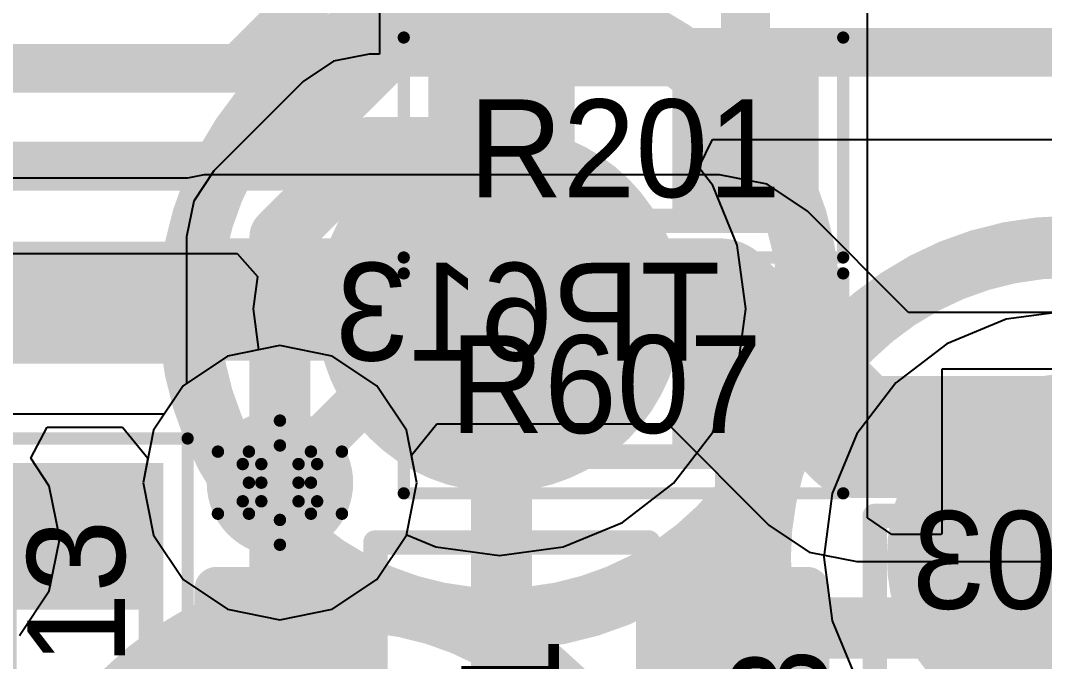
# Model space of a CAD drawing. Header units: millimetres. Extents: x 5 to 399, y 5 to 287.
# Drawn here: x 222.381 to 226.576, y 128.283 to 130.906 of the extents above; entities that cross this region are included whole.
import ezdxf

# ---------------------------------------------------------------- set-up
doc = ezdxf.new("R2010")
doc.units = ezdxf.units.MM
for name, color, linetype in [('BottomLayer', 5, 'Continuous'), ('BottomOverlay', 54, 'Continuous'), ('BottomPaste', 16, 'Continuous'), ('BottomSolder', 6, 'Continuous'), ('DrillDrawing', 1, 'Continuous'), ('DrillGuide', 244, 'Continuous'), ('Mechanical13', 56, 'Continuous'), ('MidLayer1', 16, 'Continuous'), ('MidLayer2', 76, 'Continuous'), ('MultiLayer', 9, 'Continuous'), ('TopLayer', 1, 'Continuous'), ('TopOverlay', 2, 'Continuous'), ('TopPaste', 8, 'Continuous'), ('TopSolder', 216, 'Continuous'), ('ViaHoleLayer', 16, 'Continuous')]:
    doc.layers.add(name, color=color, linetype=linetype)

# ---------------------------------------------------------------- blocks, each defined once
blk = doc.blocks.new('TP1_5MM_B_11')
at = {"layer": 'BottomLayer', "const_width": 0.75}
blk.add_lwpolyline([(-0.375, 0, 1), (0.375, 0, 1)], format="xyb", close=True, dxfattribs=at)
at = {"layer": 'BottomOverlay'}
for points, const_width in [([(1.27, 0, 1), (-1.27, 0, 1)], 0.254), ([(-1.3335, 0, 1), (-1.2065, 0, 1)], 0.127), ([(1.2065, 0, 1), (1.3335, 0, 1)], 0.127)]:
    blk.add_lwpolyline(points, format="xyb", close=True, dxfattribs=dict(at, const_width=const_width))
at = {"layer": 'BottomPaste', "const_width": 0.75}
blk.add_lwpolyline([(-0.375, 0, 1), (0.375, 0, 1)], format="xyb", close=True, dxfattribs=at)
at = {"layer": 'BottomSolder', "const_width": 0.75}
blk.add_lwpolyline([(-0.375, 0, 1), (0.375, 0, 1)], format="xyb", close=True, dxfattribs=at)
blk = doc.blocks.new('TP1_5MM_B_36')
at = {"layer": 'BottomLayer', "const_width": 0.75}
blk.add_lwpolyline([(-0.375, 0, 1), (0.375, 0, 1)], format="xyb", close=True, dxfattribs=at)
at = {"layer": 'BottomOverlay'}
for points, const_width in [([(1.27, 0, 1), (-1.27, 0, 1)], 0.254), ([(-1.3335, 0, 1), (-1.2065, 0, 1)], 0.127), ([(1.2065, 0, 1), (1.3335, 0, 1)], 0.127)]:
    blk.add_lwpolyline(points, format="xyb", close=True, dxfattribs=dict(at, const_width=const_width))
at = {"layer": 'BottomPaste', "const_width": 0.75}
blk.add_lwpolyline([(-0.375, 0, 1), (0.375, 0, 1)], format="xyb", close=True, dxfattribs=at)
at = {"layer": 'BottomSolder', "const_width": 0.75}
blk.add_lwpolyline([(-0.375, 0, 1), (0.375, 0, 1)], format="xyb", close=True, dxfattribs=at)
blk = doc.blocks.new('SC70_6P_70')
at = {"layer": 'TopLayer', "const_width": 0.04}
for points in [[(-0.83, 1.21, 1), (-0.79, 1.21, 1)], [(-0.51, 1.21, 1), (-0.47, 1.21, 1)], [(-0.18, 1.21, 1), (-0.14, 1.21, 1)], [(0.14, 1.21, 1), (0.18, 1.21, 1)], [(0.47, 1.21, 1), (0.51, 1.21, 1)], [(0.79, 1.21, 1), (0.83, 1.21, 1)], [(-0.83, 0.69, 1), (-0.79, 0.69, 1)], [(-0.51, 0.69, 1), (-0.47, 0.69, 1)], [(-0.18, 0.69, 1), (-0.14, 0.69, 1)], [(0.14, 0.69, 1), (0.18, 0.69, 1)], [(0.47, 0.69, 1), (0.51, 0.69, 1)], [(0.79, 0.69, 1), (0.83, 0.69, 1)], [(-0.83, -0.69, 1), (-0.79, -0.69, 1)], [(-0.51, -0.69, 1), (-0.47, -0.69, 1)], [(-0.18, -0.69, 1), (-0.14, -0.69, 1)], [(0.14, -0.69, 1), (0.18, -0.69, 1)], [(0.47, -0.69, 1), (0.51, -0.69, 1)], [(0.79, -0.69, 1), (0.83, -0.69, 1)], [(-0.83, -1.21, 1), (-0.79, -1.21, 1)], [(-0.51, -1.21, 1), (-0.47, -1.21, 1)], [(-0.18, -1.21, 1), (-0.14, -1.21, 1)], [(0.14, -1.21, 1), (0.18, -1.21, 1)], [(0.47, -1.21, 1), (0.51, -1.21, 1)], [(0.79, -1.21, 1), (0.83, -1.21, 1)]]:
    blk.add_lwpolyline(points, format="xyb", close=True, dxfattribs=at)
at = {"layer": 'TopLayer'}
for points in [[(-0.81, 0.65), (-0.49, 0.65), (-0.81, 1.25), (-0.49, 1.25)], [(-0.16, 0.65), (0.16, 0.65), (-0.16, 1.25), (0.16, 1.25)], [(0.49, 0.65), (0.81, 0.65), (0.49, 1.25), (0.81, 1.25)], [(-0.85, 0.69), (-0.45, 0.69), (-0.85, 1.21), (-0.45, 1.21)], [(-0.2, 0.69), (0.2, 0.69), (-0.2, 1.21), (0.2, 1.21)], [(0.45, 0.69), (0.85, 0.69), (0.45, 1.21), (0.85, 1.21)], [(-0.81, -1.25), (-0.49, -1.25), (-0.81, -0.65), (-0.49, -0.65)], [(-0.16, -1.25), (0.16, -1.25), (-0.16, -0.65), (0.16, -0.65)], [(0.49, -1.25), (0.81, -1.25), (0.49, -0.65), (0.81, -0.65)], [(-0.85, -1.21), (-0.45, -1.21), (-0.85, -0.69), (-0.45, -0.69)], [(-0.2, -1.21), (0.2, -1.21), (-0.2, -0.69), (0.2, -0.69)], [(0.45, -1.21), (0.85, -1.21), (0.45, -0.69), (0.85, -0.69)]]:
    blk.add_solid(points, dxfattribs=at)
at = {"layer": 'TopOverlay', "const_width": 0.1}
for points in [[(-0.9998, 0.5588), (-0.9998, -0.5588)], [(-0.9998, 0.5588), (1.0002, 0.5588)], [(1.0002, 0.5588), (1.0002, -0.5588)], [(-0.9998, -0.5588), (1.0002, -0.5588)]]:
    blk.add_lwpolyline(points, dxfattribs=at)
at = {"layer": 'TopOverlay', "const_width": 0.05}
for points in [[(-1.0248, 0.5588, 1), (-0.9748, 0.5588, 1)], [(-1.0248, 0.5588, 1), (-0.9748, 0.5588, 1)], [(0.9752, 0.5588, 1), (1.0251, 0.5588, 1)], [(0.9752, 0.5588, 1), (1.0251, 0.5588, 1)], [(-1.0248, -0.5588, 1), (-0.9748, -0.5588, 1)], [(-1.0248, -0.5588, 1), (-0.9748, -0.5588, 1)], [(0.9752, -0.5588, 1), (1.0251, -0.5588, 1)], [(0.9752, -0.5588, 1), (1.0251, -0.5588, 1)]]:
    blk.add_lwpolyline(points, format="xyb", close=True, dxfattribs=at)
at = {"layer": 'TopPaste', "const_width": 0.04}
for points in [[(-0.83, 1.21, 1), (-0.79, 1.21, 1)], [(-0.51, 1.21, 1), (-0.47, 1.21, 1)], [(-0.18, 1.21, 1), (-0.14, 1.21, 1)], [(0.14, 1.21, 1), (0.18, 1.21, 1)], [(0.47, 1.21, 1), (0.51, 1.21, 1)], [(0.79, 1.21, 1), (0.83, 1.21, 1)], [(-0.83, 0.69, 1), (-0.79, 0.69, 1)], [(-0.51, 0.69, 1), (-0.47, 0.69, 1)], [(-0.18, 0.69, 1), (-0.14, 0.69, 1)], [(0.14, 0.69, 1), (0.18, 0.69, 1)], [(0.47, 0.69, 1), (0.51, 0.69, 1)], [(0.79, 0.69, 1), (0.83, 0.69, 1)], [(-0.83, -0.69, 1), (-0.79, -0.69, 1)], [(-0.51, -0.69, 1), (-0.47, -0.69, 1)], [(-0.18, -0.69, 1), (-0.14, -0.69, 1)], [(0.14, -0.69, 1), (0.18, -0.69, 1)], [(0.47, -0.69, 1), (0.51, -0.69, 1)], [(0.79, -0.69, 1), (0.83, -0.69, 1)], [(-0.83, -1.21, 1), (-0.79, -1.21, 1)], [(-0.51, -1.21, 1), (-0.47, -1.21, 1)], [(-0.18, -1.21, 1), (-0.14, -1.21, 1)], [(0.14, -1.21, 1), (0.18, -1.21, 1)], [(0.47, -1.21, 1), (0.51, -1.21, 1)], [(0.79, -1.21, 1), (0.83, -1.21, 1)]]:
    blk.add_lwpolyline(points, format="xyb", close=True, dxfattribs=at)
at = {"layer": 'TopPaste'}
for points in [[(-0.81, 0.65), (-0.49, 0.65), (-0.81, 1.25), (-0.49, 1.25)], [(-0.16, 0.65), (0.16, 0.65), (-0.16, 1.25), (0.16, 1.25)], [(0.49, 0.65), (0.81, 0.65), (0.49, 1.25), (0.81, 1.25)], [(-0.85, 0.69), (-0.45, 0.69), (-0.85, 1.21), (-0.45, 1.21)], [(-0.2, 0.69), (0.2, 0.69), (-0.2, 1.21), (0.2, 1.21)], [(0.45, 0.69), (0.85, 0.69), (0.45, 1.21), (0.85, 1.21)], [(-0.81, -1.25), (-0.49, -1.25), (-0.81, -0.65), (-0.49, -0.65)], [(-0.16, -1.25), (0.16, -1.25), (-0.16, -0.65), (0.16, -0.65)], [(0.49, -1.25), (0.81, -1.25), (0.49, -0.65), (0.81, -0.65)], [(-0.85, -1.21), (-0.45, -1.21), (-0.85, -0.69), (-0.45, -0.69)], [(-0.2, -1.21), (0.2, -1.21), (-0.2, -0.69), (0.2, -0.69)], [(0.45, -1.21), (0.85, -1.21), (0.45, -0.69), (0.85, -0.69)]]:
    blk.add_solid(points, dxfattribs=at)
at = {"layer": 'TopSolder', "const_width": 0.09}
for points in [[(-0.855, 1.21, 1), (-0.765, 1.21, 1)], [(-0.535, 1.21, 1), (-0.445, 1.21, 1)], [(-0.205, 1.21, 1), (-0.115, 1.21, 1)], [(0.115, 1.21, 1), (0.205, 1.21, 1)], [(0.445, 1.21, 1), (0.535, 1.21, 1)], [(0.765, 1.21, 1), (0.855, 1.21, 1)], [(-0.855, 0.69, 1), (-0.765, 0.69, 1)], [(-0.535, 0.69, 1), (-0.445, 0.69, 1)], [(-0.205, 0.69, 1), (-0.115, 0.69, 1)], [(0.115, 0.69, 1), (0.205, 0.69, 1)], [(0.445, 0.69, 1), (0.535, 0.69, 1)], [(0.765, 0.69, 1), (0.855, 0.69, 1)], [(-0.855, -0.69, 1), (-0.765, -0.69, 1)], [(-0.535, -0.69, 1), (-0.445, -0.69, 1)], [(-0.205, -0.69, 1), (-0.115, -0.69, 1)], [(0.115, -0.69, 1), (0.205, -0.69, 1)], [(0.445, -0.69, 1), (0.535, -0.69, 1)], [(0.765, -0.69, 1), (0.855, -0.69, 1)], [(-0.855, -1.21, 1), (-0.765, -1.21, 1)], [(-0.535, -1.21, 1), (-0.445, -1.21, 1)], [(-0.205, -1.21, 1), (-0.115, -1.21, 1)], [(0.115, -1.21, 1), (0.205, -1.21, 1)], [(0.445, -1.21, 1), (0.535, -1.21, 1)], [(0.765, -1.21, 1), (0.855, -1.21, 1)]]:
    blk.add_lwpolyline(points, format="xyb", close=True, dxfattribs=at)
at = {"layer": 'TopSolder'}
for points in [[(-0.81, 0.6), (-0.49, 0.6), (-0.81, 1.3), (-0.49, 1.3)], [(-0.16, 0.6), (0.16, 0.6), (-0.16, 1.3), (0.16, 1.3)], [(0.49, 0.6), (0.81, 0.6), (0.49, 1.3), (0.81, 1.3)], [(-0.9, 0.69), (-0.4, 0.69), (-0.9, 1.21), (-0.4, 1.21)], [(-0.25, 0.69), (0.25, 0.69), (-0.25, 1.21), (0.25, 1.21)], [(0.4, 0.69), (0.9, 0.69), (0.4, 1.21), (0.9, 1.21)], [(-0.81, -1.3), (-0.49, -1.3), (-0.81, -0.6), (-0.49, -0.6)], [(-0.16, -1.3), (0.16, -1.3), (-0.16, -0.6), (0.16, -0.6)], [(0.49, -1.3), (0.81, -1.3), (0.49, -0.6), (0.81, -0.6)], [(-0.9, -1.21), (-0.4, -1.21), (-0.9, -0.69), (-0.4, -0.69)], [(-0.25, -1.21), (0.25, -1.21), (-0.25, -0.69), (0.25, -0.69)], [(0.4, -1.21), (0.9, -1.21), (0.4, -0.69), (0.9, -0.69)]]:
    blk.add_solid(points, dxfattribs=at)
blk = doc.blocks.new('TP1_5MM_B_98')
at = {"layer": 'BottomLayer', "const_width": 0.75}
blk.add_lwpolyline([(-0.375, 0, 1), (0.375, 0, 1)], format="xyb", close=True, dxfattribs=at)
at = {"layer": 'BottomOverlay'}
for points, const_width in [([(1.27, 0, 1), (-1.27, 0, 1)], 0.254), ([(-1.3335, 0, 1), (-1.2065, 0, 1)], 0.127), ([(1.2065, 0, 1), (1.3335, 0, 1)], 0.127)]:
    blk.add_lwpolyline(points, format="xyb", close=True, dxfattribs=dict(at, const_width=const_width))
at = {"layer": 'BottomPaste', "const_width": 0.75}
blk.add_lwpolyline([(-0.375, 0, 1), (0.375, 0, 1)], format="xyb", close=True, dxfattribs=at)
at = {"layer": 'BottomSolder', "const_width": 0.75}
blk.add_lwpolyline([(-0.375, 0, 1), (0.375, 0, 1)], format="xyb", close=True, dxfattribs=at)
blk = doc.blocks.new('0402_R_186')
at = {"layer": 'Mechanical13', "const_width": 0.1}
for points in [[(-0.55, 0.3), (0.55, 0.3)], [(-0.55, -0.3), (-0.55, 0.3)], [(0.55, -0.3), (0.55, 0.3)], [(-0.55, -0.3), (0.55, -0.3)]]:
    blk.add_lwpolyline(points, dxfattribs=at)
at = {"layer": 'Mechanical13', "const_width": 0.05}
for points in [[(-0.575, 0.3, 1), (-0.525, 0.3, 1)], [(-0.575, 0.3, 1), (-0.525, 0.3, 1)], [(0.525, 0.3, 1), (0.575, 0.3, 1)], [(0.525, 0.3, 1), (0.575, 0.3, 1)], [(-0.575, -0.3, 1), (-0.525, -0.3, 1)], [(-0.575, -0.3, 1), (-0.525, -0.3, 1)], [(0.525, -0.3, 1), (0.575, -0.3, 1)], [(0.525, -0.3, 1), (0.575, -0.3, 1)]]:
    blk.add_lwpolyline(points, format="xyb", close=True, dxfattribs=at)
at = {"layer": 'TopLayer'}
for points in [[(-0.25, -0.3), (-0.25, 0.3), (-0.75, -0.3), (-0.75, 0.3)], [(0.75, -0.3), (0.75, 0.3), (0.25, -0.3), (0.25, 0.3)]]:
    blk.add_solid(points, dxfattribs=at)
at = {"layer": 'TopOverlay', "const_width": 0.05}
for points in [[(-0.9, 0.45), (0.9, 0.45)], [(-0.9, -0.45), (-0.9, 0.45)], [(0.9, -0.45), (0.9, 0.45)], [(-0.9, -0.45), (0.9, -0.45)]]:
    blk.add_lwpolyline(points, dxfattribs=at)
at = {"layer": 'TopOverlay', "const_width": 0.025}
for points in [[(-0.9125, 0.45, 1), (-0.8875, 0.45, 1)], [(-0.9125, 0.45, 1), (-0.8875, 0.45, 1)], [(0.8875, 0.45, 1), (0.9125, 0.45, 1)], [(0.8875, 0.45, 1), (0.9125, 0.45, 1)], [(-0.9125, -0.45, 1), (-0.8875, -0.45, 1)], [(-0.9125, -0.45, 1), (-0.8875, -0.45, 1)], [(0.8875, -0.45, 1), (0.9125, -0.45, 1)], [(0.8875, -0.45, 1), (0.9125, -0.45, 1)]]:
    blk.add_lwpolyline(points, format="xyb", close=True, dxfattribs=at)
at = {"layer": 'TopPaste'}
for points in [[(-0.25, -0.3), (-0.25, 0.3), (-0.75, -0.3), (-0.75, 0.3)], [(0.75, -0.3), (0.75, 0.3), (0.25, -0.3), (0.25, 0.3)]]:
    blk.add_solid(points, dxfattribs=at)
at = {"layer": 'TopSolder'}
for points in [[(-0.2, -0.35), (-0.2, 0.35), (-0.8, -0.35), (-0.8, 0.35)], [(0.8, -0.35), (0.8, 0.35), (0.2, -0.35), (0.2, 0.35)]]:
    blk.add_solid(points, dxfattribs=at)
blk = doc.blocks.new('0402_R_200')
at = {"layer": 'Mechanical13', "const_width": 0.1}
for points in [[(0.55, 0.3), (-0.55, 0.3)], [(-0.55, 0.3), (-0.55, -0.3)], [(0.55, 0.3), (0.55, -0.3)], [(0.55, -0.3), (-0.55, -0.3)]]:
    blk.add_lwpolyline(points, dxfattribs=at)
at = {"layer": 'Mechanical13', "const_width": 0.05}
for points in [[(-0.575, 0.3, 1), (-0.525, 0.3, 1)], [(-0.575, 0.3, 1), (-0.525, 0.3, 1)], [(0.525, 0.3, 1), (0.575, 0.3, 1)], [(0.525, 0.3, 1), (0.575, 0.3, 1)], [(-0.575, -0.3, 1), (-0.525, -0.3, 1)], [(-0.575, -0.3, 1), (-0.525, -0.3, 1)], [(0.525, -0.3, 1), (0.575, -0.3, 1)], [(0.525, -0.3, 1), (0.575, -0.3, 1)]]:
    blk.add_lwpolyline(points, format="xyb", close=True, dxfattribs=at)
at = {"layer": 'TopLayer'}
for points in [[(-0.25, -0.3), (-0.25, 0.3), (-0.75, -0.3), (-0.75, 0.3)], [(0.75, -0.3), (0.75, 0.3), (0.25, -0.3), (0.25, 0.3)]]:
    blk.add_solid(points, dxfattribs=at)
at = {"layer": 'TopOverlay', "const_width": 0.05}
for points in [[(0.9, 0.45), (-0.9, 0.45)], [(-0.9, 0.45), (-0.9, -0.45)], [(0.9, 0.45), (0.9, -0.45)], [(0.9, -0.45), (-0.9, -0.45)]]:
    blk.add_lwpolyline(points, dxfattribs=at)
at = {"layer": 'TopOverlay', "const_width": 0.025}
for points in [[(-0.9125, 0.45, 1), (-0.8875, 0.45, 1)], [(-0.9125, 0.45, 1), (-0.8875, 0.45, 1)], [(0.8875, 0.45, 1), (0.9125, 0.45, 1)], [(0.8875, 0.45, 1), (0.9125, 0.45, 1)], [(-0.9125, -0.45, 1), (-0.8875, -0.45, 1)], [(-0.9125, -0.45, 1), (-0.8875, -0.45, 1)], [(0.8875, -0.45, 1), (0.9125, -0.45, 1)], [(0.8875, -0.45, 1), (0.9125, -0.45, 1)]]:
    blk.add_lwpolyline(points, format="xyb", close=True, dxfattribs=at)
at = {"layer": 'TopPaste'}
for points in [[(-0.25, -0.3), (-0.25, 0.3), (-0.75, -0.3), (-0.75, 0.3)], [(0.75, -0.3), (0.75, 0.3), (0.25, -0.3), (0.25, 0.3)]]:
    blk.add_solid(points, dxfattribs=at)
at = {"layer": 'TopSolder'}
for points in [[(-0.2, -0.35), (-0.2, 0.35), (-0.8, -0.35), (-0.8, 0.35)], [(0.8, -0.35), (0.8, 0.35), (0.2, -0.35), (0.2, 0.35)]]:
    blk.add_solid(points, dxfattribs=at)
blk = doc.blocks.new('SOD_323_216')
at = {"layer": 'TopLayer'}
for points in [[(-0.8, -0.3), (-0.8, 0.3), (-1.4, -0.3), (-1.4, 0.3)], [(1.4, -0.3), (1.4, 0.3), (0.8, -0.3), (0.8, 0.3)]]:
    blk.add_solid(points, dxfattribs=at)
at = {"layer": 'TopOverlay'}
for points, const_width in [([(-1.05, 0.825), (-1.05, 0.475)], 0.1), ([(-1.05, 0.825), (1.05, 0.825)], 0.1), ([(1.05, 0.825), (1.05, 0.475)], 0.1), ([(-1.525, 0.475), (-1.05, 0.475)], 0.1), ([(-1.525, 0.475), (-1.525, -0.475)], 0.1), ([(1.05, 0.475), (1.525, 0.475)], 0.1), ([(1.525, 0.475), (1.525, -0.475)], 0.1), ([(-0.225, 0.375), (-0.225, -0.4)], 0.05), ([(-0.225, 0.375), (-0.05, 0.375)], 0.05), ([(0.25, 0.3), (-0.2, 0)], 0.05), ([(0.25, 0.3), (0.25, -0.3)], 0.05), ([(-0.375, 0), (0.5, 0)], 0.03), ([(-0.2, 0), (0.25, -0.3)], 0.05), ([(-1.525, -0.475), (-1.05, -0.475)], 0.1), ([(-1.05, -0.475), (-1.05, -0.825)], 0.1), ([(1.05, -0.475), (1.05, -0.825)], 0.1), ([(1.05, -0.475), (1.525, -0.475)], 0.1), ([(-1.05, -0.825), (1.05, -0.825)], 0.1)]:
    blk.add_lwpolyline(points, dxfattribs=dict(at, const_width=const_width))
for points, const_width in [([(-1.075, 0.825, 1), (-1.025, 0.825, 1)], 0.05), ([(-1.075, 0.825, 1), (-1.025, 0.825, 1)], 0.05), ([(1.025, 0.825, 1), (1.075, 0.825, 1)], 0.05), ([(1.025, 0.825, 1), (1.075, 0.825, 1)], 0.05), ([(-1.55, 0.475, 1), (-1.5, 0.475, 1)], 0.05), ([(-1.55, 0.475, 1), (-1.5, 0.475, 1)], 0.05), ([(-1.075, 0.475, 1), (-1.025, 0.475, 1)], 0.05), ([(-1.075, 0.475, 1), (-1.025, 0.475, 1)], 0.05), ([(1.025, 0.475, 1), (1.075, 0.475, 1)], 0.05), ([(1.025, 0.475, 1), (1.075, 0.475, 1)], 0.05), ([(1.5, 0.475, 1), (1.55, 0.475, 1)], 0.05), ([(1.5, 0.475, 1), (1.55, 0.475, 1)], 0.05), ([(-0.2375, 0.375, 1), (-0.2125, 0.375, 1)], 0.025), ([(-0.2375, 0.375, 1), (-0.2125, 0.375, 1)], 0.025), ([(-0.0625, 0.375, 1), (-0.0375, 0.375, 1)], 0.025), ([(0.2375, 0.3, 1), (0.2625, 0.3, 1)], 0.025), ([(0.2375, 0.3, 1), (0.2625, 0.3, 1)], 0.025), ([(-0.3825, 0, 1), (-0.3675, 0, 1)], 0.015), ([(-0.2125, 0, 1), (-0.1875, 0, 1)], 0.025), ([(-0.2125, 0, 1), (-0.1875, 0, 1)], 0.025), ([(0.4925, 0, 1), (0.5075, 0, 1)], 0.015), ([(0.2375, -0.3, 1), (0.2625, -0.3, 1)], 0.025), ([(0.2375, -0.3, 1), (0.2625, -0.3, 1)], 0.025), ([(-0.2375, -0.4, 1), (-0.2125, -0.4, 1)], 0.025), ([(-1.55, -0.475, 1), (-1.5, -0.475, 1)], 0.05), ([(-1.55, -0.475, 1), (-1.5, -0.475, 1)], 0.05), ([(-1.075, -0.475, 1), (-1.025, -0.475, 1)], 0.05), ([(-1.075, -0.475, 1), (-1.025, -0.475, 1)], 0.05), ([(1.025, -0.475, 1), (1.075, -0.475, 1)], 0.05), ([(1.025, -0.475, 1), (1.075, -0.475, 1)], 0.05), ([(1.5, -0.475, 1), (1.55, -0.475, 1)], 0.05), ([(1.5, -0.475, 1), (1.55, -0.475, 1)], 0.05), ([(-1.075, -0.825, 1), (-1.025, -0.825, 1)], 0.05), ([(-1.075, -0.825, 1), (-1.025, -0.825, 1)], 0.05), ([(1.025, -0.825, 1), (1.075, -0.825, 1)], 0.05), ([(1.025, -0.825, 1), (1.075, -0.825, 1)], 0.05)]:
    blk.add_lwpolyline(points, format="xyb", close=True, dxfattribs=dict(at, const_width=const_width))
at = {"layer": 'TopPaste'}
for points in [[(-0.8, -0.3), (-0.8, 0.3), (-1.4, -0.3), (-1.4, 0.3)], [(1.4, -0.3), (1.4, 0.3), (0.8, -0.3), (0.8, 0.3)]]:
    blk.add_solid(points, dxfattribs=at)
at = {"layer": 'TopSolder'}
for points in [[(-0.75, -0.35), (-0.75, 0.35), (-1.45, -0.35), (-1.45, 0.35)], [(1.45, -0.35), (1.45, 0.35), (0.75, -0.35), (0.75, 0.35)]]:
    blk.add_solid(points, dxfattribs=at)
blk = doc.blocks.new('0402_C_220')
at = {"layer": 'Mechanical13', "const_width": 0.1}
for points in [[(-0.55, 0.3), (0.55, 0.3)], [(-0.55, 0.3), (-0.55, -0.3)], [(0.55, 0.3), (0.55, -0.3)], [(-0.55, -0.3), (0.55, -0.3)]]:
    blk.add_lwpolyline(points, dxfattribs=at)
at = {"layer": 'Mechanical13', "const_width": 0.05}
for points in [[(-0.575, 0.3, 1), (-0.525, 0.3, 1)], [(-0.575, 0.3, 1), (-0.525, 0.3, 1)], [(0.525, 0.3, 1), (0.575, 0.3, 1)], [(0.525, 0.3, 1), (0.575, 0.3, 1)], [(-0.575, -0.3, 1), (-0.525, -0.3, 1)], [(-0.575, -0.3, 1), (-0.525, -0.3, 1)], [(0.525, -0.3, 1), (0.575, -0.3, 1)], [(0.525, -0.3, 1), (0.575, -0.3, 1)]]:
    blk.add_lwpolyline(points, format="xyb", close=True, dxfattribs=at)
at = {"layer": 'TopLayer'}
for points in [[(-0.25, -0.3), (-0.25, 0.3), (-0.75, -0.3), (-0.75, 0.3)], [(0.75, -0.3), (0.75, 0.3), (0.25, -0.3), (0.25, 0.3)]]:
    blk.add_solid(points, dxfattribs=at)
at = {"layer": 'TopOverlay', "const_width": 0.05}
for points in [[(-0.9, 0.45), (-0.9, -0.45)], [(-0.9, 0.45), (0.9, 0.45)], [(0.9, 0.45), (0.9, -0.45)], [(-0.9, -0.45), (0.9, -0.45)]]:
    blk.add_lwpolyline(points, dxfattribs=at)
at = {"layer": 'TopOverlay', "const_width": 0.025}
for points in [[(-0.9125, 0.45, 1), (-0.8875, 0.45, 1)], [(-0.9125, 0.45, 1), (-0.8875, 0.45, 1)], [(0.8875, 0.45, 1), (0.9125, 0.45, 1)], [(0.8875, 0.45, 1), (0.9125, 0.45, 1)], [(-0.9125, -0.45, 1), (-0.8875, -0.45, 1)], [(-0.9125, -0.45, 1), (-0.8875, -0.45, 1)], [(0.8875, -0.45, 1), (0.9125, -0.45, 1)], [(0.8875, -0.45, 1), (0.9125, -0.45, 1)]]:
    blk.add_lwpolyline(points, format="xyb", close=True, dxfattribs=at)
at = {"layer": 'TopPaste'}
for points in [[(-0.25, -0.3), (-0.25, 0.3), (-0.75, -0.3), (-0.75, 0.3)], [(0.75, -0.3), (0.75, 0.3), (0.25, -0.3), (0.25, 0.3)]]:
    blk.add_solid(points, dxfattribs=at)
at = {"layer": 'TopSolder'}
for points in [[(-0.2, -0.35), (-0.2, 0.35), (-0.8, -0.35), (-0.8, 0.35)], [(0.8, -0.35), (0.8, 0.35), (0.2, -0.35), (0.2, 0.35)]]:
    blk.add_solid(points, dxfattribs=at)

msp = doc.modelspace()

# ---------------------------------------------------------------- linework, layer by layer
at = {"layer": 'BottomLayer'}
for p, q in [((225.1592, 130.3052), (225.2154, 130.4191)), ((225.2154, 130.4191), (226.8782, 130.4191)), ((225.2167, 130.2303), (225.1592, 130.3052)), ((225.3175, 129.987), (225.2167, 130.2303)), ((220.836, 129.9533), (223.2682, 129.9533)), ((223.2682, 129.9533), (223.3519, 129.8579)), ((225.3518, 129.726), (225.3175, 129.987)), ((223.3519, 129.8579), (223.3346, 129.726)), ((223.3346, 129.726), (223.3567, 129.5582)), ((225.3175, 129.4649), (225.3518, 129.726)), ((226.68, 129.7186), (226.4189, 129.6843)), ((226.4189, 129.6843), (226.1757, 129.5835)), ((226.1757, 129.5835), (225.9668, 129.4232)), ((223.2294, 129.5329), (223.0475, 129.4113)), ((223.3567, 129.5582), (223.2294, 129.5329)), ((225.2167, 129.2217), (225.3175, 129.4649)), ((223.0475, 129.4113), (222.9259, 129.2294)), ((225.9668, 129.4232), (225.8065, 129.2143)), ((222.9259, 129.2294), (222.8832, 129.0148)), ((225.0564, 129.0128), (225.2167, 129.2217)), ((225.8065, 129.2143), (225.7057, 128.971)), ((222.8832, 129.0148), (222.9259, 128.8002)), ((224.8475, 128.8525), (225.0564, 129.0128)), ((225.7057, 128.971), (225.6714, 128.71)), ((224.6042, 128.7517), (224.8475, 128.8525)), ((222.9259, 128.8002), (223.0475, 128.6183)), ((223.8405, 128.6183), (223.9621, 128.8002)), ((223.9621, 128.8002), (223.9634, 128.8009)), ((223.9634, 128.8009), (224.0821, 128.7517)), ((224.0821, 128.7517), (224.3432, 128.7174)), ((224.3432, 128.7174), (224.6042, 128.7517)), ((225.6714, 128.71), (225.7057, 128.4489)), ((223.0475, 128.6183), (223.2294, 128.4967)), ((223.6586, 128.4967), (223.8405, 128.6183)), ((223.2294, 128.4967), (223.444, 128.454)), ((223.444, 128.454), (223.6586, 128.4967)), ((225.7057, 128.4489), (225.8065, 128.2057))]:
    msp.add_line(p, q, dxfattribs=at)
at = {"layer": 'BottomLayer', "const_width": 0.2}
for points in [[(223.2768, 130.7102), (223.7426, 131.176)], [(223.4425, 130.3102), (223.9083, 130.776)], [(223.9083, 130.776), (227.2944, 130.776)], [(216.3035, 130.7102), (223.2768, 130.7102)], [(216.4692, 130.3102), (223.4425, 130.3102)], [(223.444, 129.0148), (224.1552, 129.726)], [(224.1552, 129.726), (224.3432, 129.726)]]:
    msp.add_lwpolyline(points, dxfattribs=at)
at = {"layer": 'BottomLayer'}
for points, const_width in [([(223.8583, 130.776, 1), (223.9583, 130.776, 1)], 0.1), ([(223.8583, 130.776, 1), (223.9583, 130.776, 1)], 0.1), ([(223.2268, 130.7102, 1), (223.3268, 130.7102, 1)], 0.1), ([(223.2268, 130.7102, 1), (223.3268, 130.7102, 1)], 0.1), ([(223.3925, 130.3102, 1), (223.4925, 130.3102, 1)], 0.1), ([(223.3925, 130.3102, 1), (223.4925, 130.3102, 1)], 0.1), ([(224.1052, 129.726, 1), (224.2052, 129.726, 1)], 0.1), ([(224.1052, 129.726, 1), (224.2052, 129.726, 1)], 0.1), ([(224.2932, 129.726, 1), (224.3932, 129.726, 1)], 0.1), ([(223.294, 129.0148, 1), (223.594, 129.0148, 1)], 0.3), ([(223.394, 129.0148, 1), (223.494, 129.0148, 1)], 0.1)]:
    msp.add_lwpolyline(points, format="xyb", close=True, dxfattribs=dict(at, const_width=const_width))
at = {"layer": 'DrillDrawing', "const_width": 0.0508}
for points in [[(223.317, 129.1418), (223.444, 129.2688)], [(223.444, 129.2688), (223.571, 129.1418)], [(223.19, 129.1418), (223.317, 129.0148)], [(223.19, 129.1418), (223.317, 129.1418)], [(223.3678, 129.091), (223.444, 129.1672)], [(223.444, 129.1672), (223.5202, 129.091)], [(223.571, 129.1418), (223.698, 129.1418)], [(223.571, 129.0148), (223.698, 129.1418)], [(223.2916, 129.091), (223.3678, 129.0148)], [(223.2916, 129.091), (223.3678, 129.091)], [(223.5202, 129.091), (223.5964, 129.091)], [(223.5202, 129.0148), (223.5964, 129.091)], [(223.19, 128.8878), (223.317, 129.0148)], [(223.2916, 128.9386), (223.3678, 129.0148)], [(223.5202, 129.0148), (223.5964, 128.9386)], [(223.571, 129.0148), (223.698, 128.8878)], [(223.2916, 128.9386), (223.3678, 128.9386)], [(223.3678, 128.9386), (223.444, 128.8624)], [(223.444, 128.8624), (223.5202, 128.9386)], [(223.5202, 128.9386), (223.5964, 128.9386)], [(223.19, 128.8878), (223.317, 128.8878)], [(223.317, 128.8878), (223.444, 128.7608)], [(223.444, 128.7608), (223.571, 128.8878)], [(223.571, 128.8878), (223.698, 128.8878)]]:
    msp.add_lwpolyline(points, dxfattribs=at)
at = {"layer": 'DrillDrawing', "const_width": 0.0254}
for points in [[(223.4313, 129.2688, 1), (223.4567, 129.2688, 1)], [(223.4313, 129.2688, 1), (223.4567, 129.2688, 1)], [(223.1773, 129.1418, 1), (223.2027, 129.1418, 1)], [(223.1773, 129.1418, 1), (223.2027, 129.1418, 1)], [(223.3043, 129.1418, 1), (223.3297, 129.1418, 1)], [(223.3043, 129.1418, 1), (223.3297, 129.1418, 1)], [(223.4313, 129.1672, 1), (223.4567, 129.1672, 1)], [(223.4313, 129.1672, 1), (223.4567, 129.1672, 1)], [(223.5583, 129.1418, 1), (223.5837, 129.1418, 1)], [(223.5583, 129.1418, 1), (223.5837, 129.1418, 1)], [(223.6853, 129.1418, 1), (223.7107, 129.1418, 1)], [(223.6853, 129.1418, 1), (223.7107, 129.1418, 1)], [(223.2789, 129.091, 1), (223.3043, 129.091, 1)], [(223.2789, 129.091, 1), (223.3043, 129.091, 1)], [(223.3551, 129.091, 1), (223.3805, 129.091, 1)], [(223.3551, 129.091, 1), (223.3805, 129.091, 1)], [(223.5075, 129.091, 1), (223.5329, 129.091, 1)], [(223.5075, 129.091, 1), (223.5329, 129.091, 1)], [(223.5837, 129.091, 1), (223.6091, 129.091, 1)], [(223.5837, 129.091, 1), (223.6091, 129.091, 1)], [(223.3043, 129.0148, 1), (223.3297, 129.0148, 1)], [(223.3043, 129.0148, 1), (223.3297, 129.0148, 1)], [(223.3551, 129.0148, 1), (223.3805, 129.0148, 1)], [(223.3551, 129.0148, 1), (223.3805, 129.0148, 1)], [(223.5075, 129.0148, 1), (223.5329, 129.0148, 1)], [(223.5075, 129.0148, 1), (223.5329, 129.0148, 1)], [(223.5583, 129.0148, 1), (223.5837, 129.0148, 1)], [(223.5583, 129.0148, 1), (223.5837, 129.0148, 1)], [(223.2789, 128.9386, 1), (223.3043, 128.9386, 1)], [(223.2789, 128.9386, 1), (223.3043, 128.9386, 1)], [(223.3551, 128.9386, 1), (223.3805, 128.9386, 1)], [(223.3551, 128.9386, 1), (223.3805, 128.9386, 1)], [(223.5075, 128.9386, 1), (223.5329, 128.9386, 1)], [(223.5075, 128.9386, 1), (223.5329, 128.9386, 1)], [(223.5837, 128.9386, 1), (223.6091, 128.9386, 1)], [(223.5837, 128.9386, 1), (223.6091, 128.9386, 1)], [(223.1773, 128.8878, 1), (223.2027, 128.8878, 1)], [(223.1773, 128.8878, 1), (223.2027, 128.8878, 1)], [(223.3043, 128.8878, 1), (223.3297, 128.8878, 1)], [(223.3043, 128.8878, 1), (223.3297, 128.8878, 1)], [(223.5583, 128.8878, 1), (223.5837, 128.8878, 1)], [(223.5583, 128.8878, 1), (223.5837, 128.8878, 1)], [(223.6853, 128.8878, 1), (223.7107, 128.8878, 1)], [(223.6853, 128.8878, 1), (223.7107, 128.8878, 1)], [(223.4313, 128.8624, 1), (223.4567, 128.8624, 1)], [(223.4313, 128.8624, 1), (223.4567, 128.8624, 1)], [(223.4313, 128.7608, 1), (223.4567, 128.7608, 1)], [(223.4313, 128.7608, 1), (223.4567, 128.7608, 1)]]:
    msp.add_lwpolyline(points, format="xyb", close=True, dxfattribs=at)
at = {"layer": 'DrillGuide', "const_width": 0.125}
msp.add_lwpolyline([(223.3815, 129.0148, 1), (223.5065, 129.0148, 1)], format="xyb", close=True, dxfattribs=at)
at = {"layer": 'MidLayer1'}
for p, q in [((223.444, 129.5756), (223.2294, 129.5329)), ((223.6586, 129.5329), (223.444, 129.5756)), ((223.2294, 129.5329), (223.0475, 129.4113)), ((223.8405, 129.4113), (223.6586, 129.5329)), ((223.0475, 129.4113), (222.9259, 129.2294)), ((223.9621, 129.2294), (223.8405, 129.4113)), ((222.9259, 129.2294), (222.8832, 129.0148)), ((224.0048, 129.0148), (223.9621, 129.2294)), ((222.8832, 129.0148), (222.9259, 128.8002)), ((223.9621, 128.8002), (224.0048, 129.0148)), ((222.9259, 128.8002), (223.0475, 128.6183)), ((223.8405, 128.6183), (223.9621, 128.8002)), ((223.0475, 128.6183), (223.2294, 128.4967)), ((223.6586, 128.4967), (223.8405, 128.6183)), ((223.2294, 128.4967), (223.444, 128.454)), ((223.444, 128.454), (223.6586, 128.4967))]:
    msp.add_line(p, q, dxfattribs=at)
at = {"layer": 'MidLayer1', "const_width": 0.3}
msp.add_lwpolyline([(223.294, 129.0148, 1), (223.594, 129.0148, 1)], format="xyb", close=True, dxfattribs=at)
at = {"layer": 'MidLayer2'}
for p, q in [((223.066, 130.2612), (215.6037, 130.2612)), ((223.1333, 130.2746), (223.066, 130.2612)), ((225.2442, 130.2746), (223.1333, 130.2746)), ((225.4393, 130.2358), (225.2442, 130.2746)), ((225.6047, 130.1253), (225.4393, 130.2358)), ((226.0186, 129.7114), (225.6047, 130.1253)), ((227.1067, 129.7114), (226.0186, 129.7114)), ((222.423, 129.1146), (222.4909, 129.2416)), ((222.4909, 129.2416), (222.7989, 129.2416)), ((222.7989, 129.2416), (222.9031, 129.1146)), ((223.9823, 129.128), (224.0861, 129.255)), ((224.0861, 129.255), (225.033, 129.255)), ((225.033, 129.255), (225.4469, 128.8411)), ((222.4991, 129.0008), (222.423, 129.1146)), ((222.9031, 129.1146), (222.8832, 129.0148)), ((224.0048, 129.0148), (223.9823, 129.128)), ((222.5418, 128.7862), (222.4991, 129.0008)), ((222.8832, 129.0148), (222.9259, 128.8002)), ((223.9621, 128.8002), (224.0048, 129.0148)), ((225.4469, 128.8411), (225.6123, 128.7306)), ((222.4991, 128.5716), (222.5418, 128.7862)), ((222.9259, 128.8002), (223.0475, 128.6183)), ((223.8405, 128.6183), (223.9621, 128.8002)), ((225.6123, 128.7306), (225.8074, 128.6918)), ((225.8074, 128.6918), (228.9955, 128.6918)), ((223.0475, 128.6183), (223.2294, 128.4967)), ((223.6586, 128.4967), (223.8405, 128.6183)), ((222.3775, 128.3897), (222.4991, 128.5716)), ((223.2294, 128.4967), (223.444, 128.454)), ((223.444, 128.454), (223.6586, 128.4967))]:
    msp.add_line(p, q, dxfattribs=at)
at = {"layer": 'MidLayer2', "const_width": 0.5}
for points in [[(215.3925, 129.7514), (223.1199, 129.7514)], [(223.1199, 129.7514), (223.1333, 129.7648)], [(223.1333, 129.7648), (225.2442, 129.7648)], [(225.2442, 129.7648), (225.8074, 129.2016)], [(225.8074, 129.2016), (230.2549, 129.2016)]]:
    msp.add_lwpolyline(points, dxfattribs=at)
at = {"layer": 'MidLayer2'}
for points, const_width in [([(222.9949, 129.7514, 1), (223.2449, 129.7514, 1)], 0.25), ([(222.9949, 129.7514, 1), (223.2449, 129.7514, 1)], 0.25), ([(223.0083, 129.7648, 1), (223.2583, 129.7648, 1)], 0.25), ([(223.0083, 129.7648, 1), (223.2583, 129.7648, 1)], 0.25), ([(225.1192, 129.7648, 1), (225.3692, 129.7648, 1)], 0.25), ([(225.1192, 129.7648, 1), (225.3692, 129.7648, 1)], 0.25), ([(225.6824, 129.2016, 1), (225.9324, 129.2016, 1)], 0.25), ([(225.6824, 129.2016, 1), (225.9324, 129.2016, 1)], 0.25), ([(223.294, 129.0148, 1), (223.594, 129.0148, 1)], 0.3)]:
    msp.add_lwpolyline(points, format="xyb", close=True, dxfattribs=dict(at, const_width=const_width))
at = {"layer": 'MultiLayer', "const_width": 0.3}
msp.add_lwpolyline([(223.294, 129.0148, 1), (223.594, 129.0148, 1)], format="xyb", close=True, dxfattribs=at)
at = {"layer": 'TopLayer'}
for p, q in [((223.8512, 130.9364), (223.8512, 130.7687)), ((225.8512, 129.8364), (225.8512, 130.9364)), ((223.8098, 130.7687), (223.6635, 130.7396)), ((223.8512, 130.7687), (223.8098, 130.7687)), ((223.6635, 130.7396), (223.5394, 130.6568)), ((223.5394, 130.6568), (223.1736, 130.291)), ((223.1736, 130.291), (223.0908, 130.1669)), ((223.0908, 130.1669), (223.0617, 130.0206)), ((223.0617, 130.0206), (223.0617, 129.4208)), ((225.8512, 128.8712), (225.8512, 129.8364)), ((227.2554, 129.4788), (226.1554, 129.4788)), ((226.1554, 129.4788), (226.1554, 128.8054)), ((223.0475, 129.4113), (222.9701, 129.2956)), ((223.0617, 129.4208), (223.0475, 129.4113)), ((222.9701, 129.2956), (222.2086, 129.2956)), ((225.9498, 128.8025), (225.8512, 128.8712)), ((226.1519, 128.8025), (225.9498, 128.8025)), ((226.1554, 128.8054), (226.1519, 128.8025))]:
    msp.add_line(p, q, dxfattribs=at)
for points, const_width in [([(224.3512, 130.3864), (224.3512, 132.5026)], 0.2), ([(225.3512, 130.3864), (225.3512, 132.4358)], 0.2), ([(223.444, 130.0206), (223.8098, 130.3864)], 0.25), ([(223.8098, 130.3864), (224.3512, 130.3864)], 0.25), ([(223.444, 129.0148), (223.444, 130.0206)], 0.25), ([(224.3512, 127.575), (224.3512, 129.4212)], 0.25), ([(225.3512, 128.4274), (225.3512, 129.4212)], 0.25), ([(223.444, 128.4202), (223.444, 129.0148)], 0.25), ([(221.981, 128.7862), (222.6066, 128.7862)], 0.25), ([(222.6066, 128.7862), (222.616, 128.7956)], 0.25), ([(225.344, 128.4202), (225.3512, 128.4274)], 0.25), ([(225.344, 128.4202), (226.1519, 128.4202)], 0.25), ([(226.1519, 128.4202), (226.4463, 128.1258)], 0.25)]:
    msp.add_lwpolyline(points, dxfattribs=dict(at, const_width=const_width))
for points, const_width in [([(223.7473, 130.3864, 1), (223.8723, 130.3864, 1)], 0.125), ([(223.7473, 130.3864, 1), (223.8723, 130.3864, 1)], 0.125), ([(224.2887, 130.3864, 1), (224.4137, 130.3864, 1)], 0.125), ([(224.3012, 130.3864, 1), (224.4012, 130.3864, 1)], 0.1), ([(225.3012, 130.3864, 1), (225.4012, 130.3864, 1)], 0.1), ([(223.3815, 130.0206, 1), (223.5065, 130.0206, 1)], 0.125), ([(223.3815, 130.0206, 1), (223.5065, 130.0206, 1)], 0.125), ([(224.2887, 129.4212, 1), (224.4137, 129.4212, 1)], 0.125), ([(225.2887, 129.4212, 1), (225.4137, 129.4212, 1)], 0.125), ([(223.294, 129.0148, 1), (223.594, 129.0148, 1)], 0.3), ([(223.3815, 129.0148, 1), (223.5065, 129.0148, 1)], 0.125), ([(223.3815, 129.0148, 1), (223.5065, 129.0148, 1)], 0.125), ([(222.5441, 128.7862, 1), (222.6691, 128.7862, 1)], 0.125), ([(222.5441, 128.7862, 1), (222.6691, 128.7862, 1)], 0.125), ([(222.5535, 128.7956, 1), (222.6785, 128.7956, 1)], 0.125), ([(223.3815, 128.4202, 1), (223.5065, 128.4202, 1)], 0.125), ([(225.2815, 128.4202, 1), (225.4065, 128.4202, 1)], 0.125), ([(225.2815, 128.4202, 1), (225.4065, 128.4202, 1)], 0.125), ([(225.2887, 128.4274, 1), (225.4137, 128.4274, 1)], 0.125), ([(225.2887, 128.4274, 1), (225.4137, 128.4274, 1)], 0.125), ([(226.0894, 128.4202, 1), (226.2144, 128.4202, 1)], 0.125), ([(226.0894, 128.4202, 1), (226.2144, 128.4202, 1)], 0.125)]:
    msp.add_lwpolyline(points, format="xyb", close=True, dxfattribs=dict(at, const_width=const_width))
at = {"layer": 'ViaHoleLayer', "const_width": 0.125}
msp.add_lwpolyline([(223.3815, 129.0148, 1), (223.5065, 129.0148, 1)], format="xyb", close=True, dxfattribs=at)

# ---------------------------------------------------------------- block references
for name, p, rotation in [('TP1_5MM_B_98', (224.3432, 129.726), 90), ('0402_R_200', (224.8512, 130.3864), 180), ('TP1_5MM_B_36', (226.68, 128.71), 90), ('0402_R_186', (224.8512, 129.4212), 360), ('SOD_323_216', (226.7054, 127.8288), 90), ('0402_C_220', (222.616, 128.2956), 90), ('SC70_6P_70', (224.394, 127.7702), 90), ('TP1_5MM_B_11', (223.7082, 127.2622), 90)]:
    msp.add_blockref(name, p, dxfattribs=dict(rotation=rotation))

# ---------------------------------------------------------------- texts
at = {"layer": 'BottomOverlay', "text_generation_flag": 2}
for s, p in [('TP613', (225.2472, 129.5146)), ('TP503', (227.6094, 128.4986))]:
    msp.add_text(s, height=0.4, dxfattribs=at).set_placement(p)
at = {"layer": 'TopOverlay'}
for s, p in [('R201', (224.2162, 130.1832)), ('R607', (224.14, 129.218))]:
    msp.add_text(s, height=0.4, dxfattribs=at).set_placement(p)
for s, p in [('C613', (222.8088, 127.5842)), ('U601', (224.5868, 127.1016)), ('D603', (225.6894, 127.059))]:
    msp.add_text(s, height=0.4, rotation=90, dxfattribs=at).set_placement(p)

doc.saveas('drawing.dxf')
